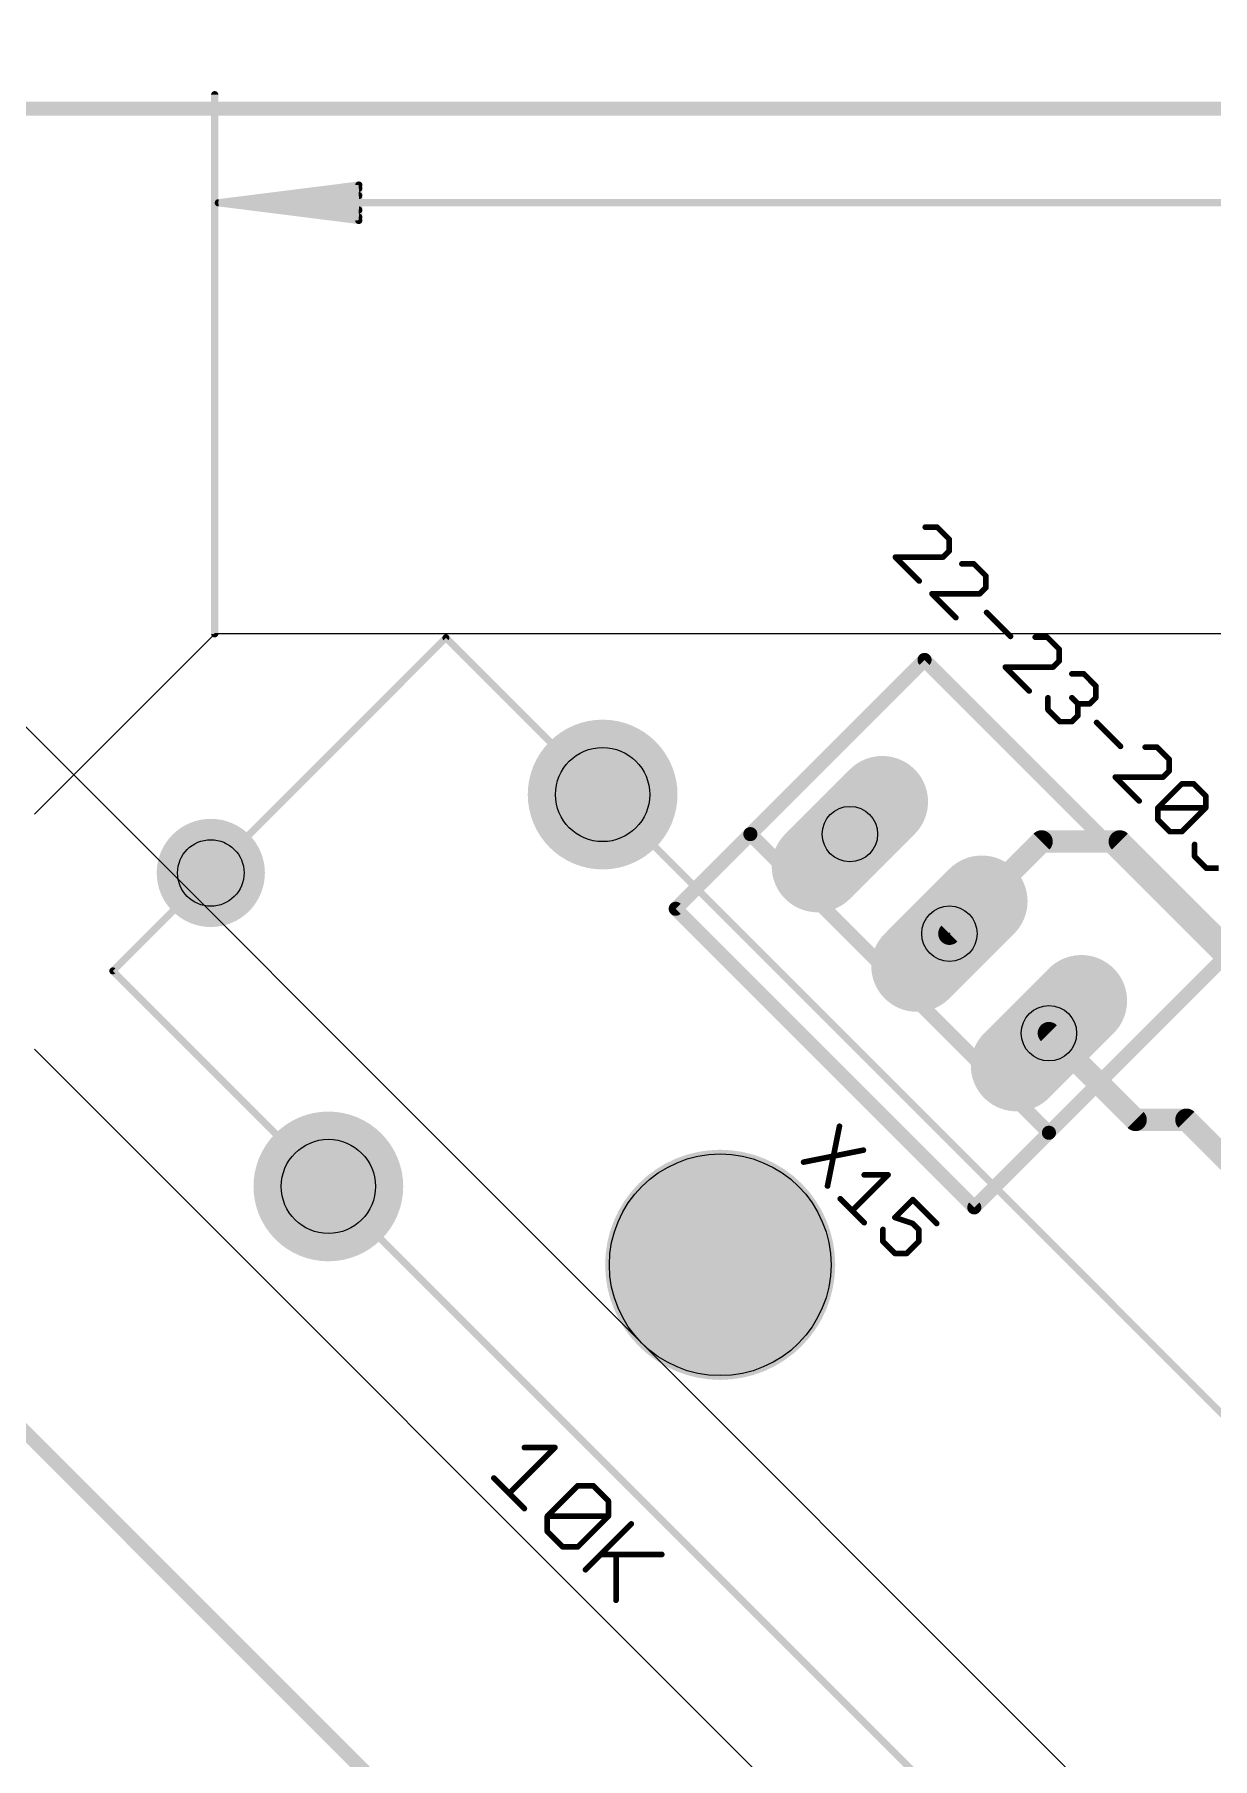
# Model space of a CAD drawing. Extents: x -76 to 580, y -41 to 95.
# Drawn here: x -55.15 to -33.9, y 14.07 to 45.18 of the extents above; entities that cross this region are included whole.
import ezdxf

# ---------------------------------------------------------------- set-up
doc = ezdxf.new("R2010")
doc.units = 0
for name, color, linetype in [('1', 22, 'CONTINUOUS'), ('16', 175, 'CONTINUOUS'), ('17', 82, 'CONTINUOUS'), ('20', 7, 'CONTINUOUS'), ('21', 32, 'CONTINUOUS'), ('23', 7, 'CONTINUOUS'), ('25', 253, 'CONTINUOUS'), ('27', 253, 'CONTINUOUS'), ('29', 253, 'CONTINUOUS'), ('30', 253, 'CONTINUOUS'), ('44', 253, 'CONTINUOUS'), ('47', 253, 'CONTINUOUS'), ('51', 53, 'CONTINUOUS'), ('57', 253, 'CONTINUOUS')]:
    doc.layers.add(name, color=color, linetype=linetype)

# ---------------------------------------------------------------- blocks, each defined once
blk = doc.blocks.new('ROUNDP')
at = {"const_width": 0.5}
blk.add_lwpolyline([(0, -0.25, 1), (0, 0.25, 1), (0, -0.25)], format="xyb", dxfattribs=at)
blk = doc.blocks.new('LONGP100')
at = {"const_width": 1}
blk.add_lwpolyline([(-0.5, 0), (0.5, 0)], dxfattribs=at)
at = {"const_width": 0.5}
for points in [[(-0.5, 0.25, 1), (-0.5, -0.25)], [(0.5, -0.25, 1), (0.5, 0.25)]]:
    blk.add_lwpolyline(points, format="xyb", dxfattribs=at)

msp = doc.modelspace()

# ---------------------------------------------------------------- linework, layer by layer
at = {"layer": '1', "const_width": 0.254}
for points in [[(554.3717, 43.8406), (-56.5685, 43.8406)], [(-67.8822, 32.5269), (-7.0711, -28.2843)]]:
    msp.add_lwpolyline(points, dxfattribs=at)
at = {"layer": '16', "const_width": 0.4064}
for points in [[(-36.9817, 30.6177), (-38.6434, 28.956)], [(-35.5675, 30.6177), (-36.9817, 30.6177)], [(-29.8399, 24.8902), (-35.5675, 30.6177)], [(-35.2846, 25.5973), (-36.8473, 27.16)], [(-34.3654, 25.5973), (-35.2846, 25.5973)], [(-28.1428, 19.3747), (-34.3654, 25.5973)]]:
    msp.add_lwpolyline(points, dxfattribs=at)
at = {"layer": '16', "const_width": 0.2032}
for points in [[(-36.9817, 30.7193, 1), (-36.9817, 30.5161)], [(-36.9098, 30.5459, 1), (-37.0535, 30.6896)], [(-35.4956, 30.6896, 1), (-35.6393, 30.5459)], [(-35.5675, 30.5161, 1), (-35.5675, 30.7193)], [(-38.7152, 29.0279, 1), (-38.5715, 28.8842)], [(-36.7755, 27.2318, 1), (-36.9192, 27.0881)], [(-35.2846, 25.6989, 1), (-35.2846, 25.4957)], [(-35.3565, 25.5254, 1), (-35.2128, 25.6691)], [(-34.2935, 25.6691, 1), (-34.4372, 25.5254)], [(-34.3654, 25.4957, 1), (-34.3654, 25.6989)]]:
    msp.add_lwpolyline(points, format="xyb", dxfattribs=at)
at = {"layer": '20'}
for p, q in [((-51.9016, 34.3654), (-55.1543, 31.1127)), ((508.6926, 34.3654), (-51.9016, 34.3654)), ((-24.7487, -3.5355), (-55.1543, 26.8701))]:
    msp.add_line(p, q, dxfattribs=at)
msp.add_circle((-42.78, 22.981), 2, dxfattribs=at)
at = {"layer": '21', "const_width": 0.254}
for points in [[(-42.2355, 30.7521), (-39.0924, 33.8952)], [(-39.0924, 33.8952), (-33.7042, 28.507)], [(-43.5825, 29.405), (-42.2355, 30.7521)], [(-36.8473, 25.3639), (-42.2355, 30.7521)], [(-38.1944, 24.0169), (-43.5825, 29.405)], [(-33.7042, 28.507), (-36.8473, 25.3639)], [(-36.8473, 25.3639), (-38.1944, 24.0169)]]:
    msp.add_lwpolyline(points, dxfattribs=at)
at = {"layer": '21', "const_width": 0.127}
for points in [[(-39.0475, 33.9401, 1), (-39.1373, 33.8503)], [(-39.0475, 33.8503, 1), (-39.1373, 33.9401)], [(-42.1906, 30.797, 1), (-42.2804, 30.7072)], [(-42.2804, 30.797, 1), (-42.1906, 30.7072)], [(-42.1906, 30.7072, 1), (-42.2804, 30.797)], [(-43.5376, 29.4499, 1), (-43.6274, 29.3601)], [(-43.6274, 29.4499, 1), (-43.5376, 29.3601)], [(-36.8922, 25.4088, 1), (-36.8024, 25.319)], [(-36.8024, 25.319, 1), (-36.8922, 25.4088)], [(-36.8922, 25.319, 1), (-36.8024, 25.4088)], [(-38.2393, 24.0618, 1), (-38.1495, 23.972)], [(-38.2393, 23.972, 1), (-38.1495, 24.0618)]]:
    msp.add_lwpolyline(points, format="xyb", dxfattribs=at)
at = {"layer": '23'}
msp.add_point((-38.6434, 28.956), dxfattribs=at)
at = {"layer": '25', "const_width": 0.1016}
for points in [[(-40.6274, 25.4811), (-40.8431, 24.4026)], [(-40.1959, 25.0497), (-41.2745, 24.834)], [(-39.7501, 24.6039), (-40.3973, 23.9568)], [(-40.1816, 24.6039), (-39.7501, 24.6039)], [(-40.613, 24.1725), (-40.1816, 23.741)], [(-39.3043, 24.1581), (-39.6279, 23.8345)], [(-38.8729, 23.7267), (-39.3043, 24.1581)], [(-39.8436, 23.4031), (-39.8436, 23.6188)], [(-39.6279, 23.8345), (-39.3043, 23.7267)], [(-39.3043, 23.7267), (-39.1965, 23.6188)], [(-39.1965, 23.6188), (-39.1965, 23.4031)], [(-39.6279, 23.1874), (-39.8436, 23.4031)], [(-39.1965, 23.4031), (-39.4122, 23.1874)], [(-39.4122, 23.1874), (-39.6279, 23.1874)]]:
    msp.add_lwpolyline(points, dxfattribs=at)
at = {"layer": '25', "const_width": 0.0508}
for points in [[(-40.6025, 25.4761, 1), (-40.6523, 25.4861)], [(-40.191, 25.0248, 1), (-40.2009, 25.0746)], [(-41.2795, 24.8589, 1), (-41.2695, 24.8091)], [(-40.1816, 24.6293, 1), (-40.1816, 24.5785)], [(-39.7322, 24.5859, 1), (-39.7681, 24.6218)], [(-39.7501, 24.5785, 1), (-39.7501, 24.6293)], [(-40.868, 24.4075, 1), (-40.8182, 24.3976)], [(-40.595, 24.1904, 1), (-40.6309, 24.1545)], [(-40.4152, 23.9747, 1), (-40.3793, 23.9388)], [(-39.2864, 24.176, 1), (-39.3223, 24.1401)], [(-39.2864, 24.1401, 1), (-39.3223, 24.176)], [(-40.1995, 23.7231, 1), (-40.1636, 23.759)], [(-39.8182, 23.6188, 1), (-39.869, 23.6188)], [(-39.6199, 23.8586, 1), (-39.6359, 23.8104)], [(-39.6459, 23.8525, 1), (-39.6099, 23.8166)], [(-39.2864, 23.7446, 1), (-39.3223, 23.7087)], [(-39.3124, 23.7026, 1), (-39.2963, 23.7508)], [(-39.1711, 23.6188, 1), (-39.2219, 23.6188)], [(-39.2144, 23.6008, 1), (-39.1785, 23.6368)], [(-38.8909, 23.7087, 1), (-38.855, 23.7446)], [(-39.8257, 23.4211, 1), (-39.8616, 23.3851)], [(-39.869, 23.4031, 1), (-39.8182, 23.4031)], [(-39.2219, 23.4031, 1), (-39.1711, 23.4031)], [(-39.1785, 23.3851, 1), (-39.2144, 23.4211)], [(-39.6279, 23.2128, 1), (-39.6279, 23.162)], [(-39.6459, 23.1694, 1), (-39.6099, 23.2053)], [(-39.4302, 23.2053, 1), (-39.3942, 23.1694)], [(-39.4122, 23.162, 1), (-39.4122, 23.2128)]]:
    msp.add_lwpolyline(points, format="xyb", dxfattribs=at)
at = {"layer": '27', "const_width": 0.1016}
for points in [[(-38.8639, 36.29), (-39.0796, 36.29)], [(-38.6482, 36.0743), (-38.8639, 36.29)], [(-38.6482, 35.8586), (-38.6482, 36.0743)], [(-39.1875, 35.3193), (-39.6189, 35.7507)], [(-39.6189, 35.7507), (-38.7561, 35.7507)], [(-38.7561, 35.7507), (-38.6482, 35.8586)], [(-38.2024, 35.6285), (-38.4181, 35.6285)], [(-37.9867, 35.4128), (-38.2024, 35.6285)], [(-37.9867, 35.1971), (-37.9867, 35.4128)], [(-38.0945, 35.0892), (-37.9867, 35.1971)], [(-38.526, 34.6578), (-38.9574, 35.0892)], [(-38.9574, 35.0892), (-38.0945, 35.0892)], [(-37.9723, 34.7513), (-37.5409, 34.3199)], [(-36.8794, 34.3055), (-37.0951, 34.3055)], [(-36.6637, 34.0898), (-36.8794, 34.3055)], [(-36.7715, 33.7662), (-36.6637, 33.8741)], [(-36.6637, 33.8741), (-36.6637, 34.0898)], [(-37.2029, 33.3348), (-37.6344, 33.7662)], [(-37.6344, 33.7662), (-36.7715, 33.7662)], [(-36.4336, 33.644), (-36.2179, 33.644)], [(-36.2179, 33.644), (-36.0022, 33.4283)], [(-36.0022, 33.4283), (-36.0022, 33.2126)], [(-36.865, 32.9968), (-36.865, 33.2126)], [(-36.6493, 32.7811), (-36.865, 32.9968)], [(-36.3257, 33.1047), (-36.4336, 33.2126)], [(-36.11, 33.1047), (-36.3257, 33.1047)], [(-36.3257, 33.1047), (-36.3257, 32.889)], [(-36.0022, 33.2126), (-36.11, 33.1047)], [(-36.4336, 32.7811), (-36.6493, 32.7811)], [(-36.3257, 32.889), (-36.4336, 32.7811)], [(-35.9878, 32.7667), (-35.5564, 32.3353)], [(-34.8948, 32.3209), (-35.1106, 32.3209)], [(-34.6791, 32.1052), (-34.8948, 32.3209)], [(-34.6791, 31.8895), (-34.6791, 32.1052)], [(-35.2184, 31.3503), (-35.6498, 31.7817)], [(-35.6498, 31.7817), (-34.787, 31.7817)], [(-34.787, 31.7817), (-34.6791, 31.8895)], [(-34.8805, 31.228), (-34.449, 31.6594)], [(-34.449, 31.6594), (-34.2333, 31.6594)], [(-34.2333, 31.6594), (-34.0176, 31.4437)], [(-34.0176, 31.4437), (-34.0176, 31.228)], [(-34.8805, 31.0123), (-34.8805, 31.228)], [(-34.8805, 31.228), (-34.0176, 31.228)], [(-34.0176, 31.228), (-34.449, 30.7966)], [(-34.6647, 30.7966), (-34.8805, 31.0123)], [(-34.449, 30.7966), (-34.6647, 30.7966)], [(-34.2189, 30.3508), (-34.2189, 30.5665)], [(-34.0032, 30.1351), (-34.2189, 30.3508)], [(-33.7875, 30.1351), (-34.0032, 30.1351)], [(-45.7621, 19.6843), (-46.589, 18.8574)], [(-46.3134, 19.6843), (-45.7621, 19.6843)], [(-46.8646, 19.133), (-46.3134, 18.5818)], [(-45.8999, 18.444), (-45.3487, 18.9952)], [(-45.3487, 18.9952), (-45.073, 18.9952)], [(-45.073, 18.9952), (-44.7974, 18.7196)], [(-44.7974, 18.7196), (-44.7974, 18.444)], [(-45.8999, 18.1683), (-45.8999, 18.444)], [(-45.8999, 18.444), (-44.7974, 18.444)], [(-44.7974, 18.444), (-45.3487, 17.8927)], [(-44.3839, 18.3061), (-45.2108, 17.4793)], [(-45.6243, 17.8927), (-45.8999, 18.1683)], [(-45.3487, 17.8927), (-45.6243, 17.8927)], [(-44.9352, 17.7549), (-43.8327, 17.7549)], [(-44.6596, 17.7549), (-44.6596, 16.928)]]:
    msp.add_lwpolyline(points, dxfattribs=at)
at = {"layer": '27', "const_width": 0.0508}
for points in [[(-39.0796, 36.3154, 1), (-39.0796, 36.2646)], [(-38.846, 36.308, 1), (-38.8819, 36.2721)], [(-38.8639, 36.2646, 1), (-38.8639, 36.3154)], [(-38.6228, 36.0743, 1), (-38.6736, 36.0743)], [(-38.6662, 36.0563, 1), (-38.6302, 36.0923)], [(-39.6009, 35.7687, 1), (-39.6369, 35.7328)], [(-39.6189, 35.7761, 1), (-39.6189, 35.7253)], [(-38.774, 35.7687, 1), (-38.7381, 35.7328)], [(-38.7561, 35.7253, 1), (-38.7561, 35.7761)], [(-38.6736, 35.8586, 1), (-38.6228, 35.8586)], [(-38.6302, 35.8406, 1), (-38.6662, 35.8766)], [(-38.4181, 35.6539, 1), (-38.4181, 35.6031)], [(-38.1844, 35.6465, 1), (-38.2204, 35.6105)], [(-38.2024, 35.6031, 1), (-38.2024, 35.6539)], [(-37.9613, 35.4128, 1), (-38.0121, 35.4128)], [(-39.2054, 35.3014, 1), (-39.1695, 35.3373)], [(-38.0121, 35.1971, 1), (-37.9613, 35.1971)], [(-38.0047, 35.3948, 1), (-37.9687, 35.4308)], [(-37.9687, 35.1791, 1), (-38.0047, 35.215)], [(-38.9574, 35.1146, 1), (-38.9574, 35.0638)], [(-38.9394, 35.1072, 1), (-38.9753, 35.0713)], [(-38.1125, 35.1072, 1), (-38.0766, 35.0713)], [(-38.0945, 35.0638, 1), (-38.0945, 35.1146)], [(-38.5439, 34.6399, 1), (-38.508, 34.6758)], [(-37.9543, 34.7692, 1), (-37.9903, 34.7333)], [(-37.5588, 34.3019, 1), (-37.5229, 34.3378)], [(-37.0951, 34.3309, 1), (-37.0951, 34.2801)], [(-36.8614, 34.3234, 1), (-36.8973, 34.2875)], [(-36.8794, 34.2801, 1), (-36.8794, 34.3309)], [(-36.6383, 34.0898, 1), (-36.6891, 34.0898)], [(-36.6816, 34.0718, 1), (-36.6457, 34.1077)], [(-36.6457, 33.8561, 1), (-36.6816, 33.892)], [(-37.6164, 33.7842, 1), (-37.6523, 33.7482)], [(-37.6344, 33.7916, 1), (-37.6344, 33.7408)], [(-36.7895, 33.7842, 1), (-36.7536, 33.7482)], [(-36.7715, 33.7408, 1), (-36.7715, 33.7916)], [(-36.6891, 33.8741, 1), (-36.6383, 33.8741)], [(-36.4336, 33.6694, 1), (-36.4336, 33.6186)], [(-36.1999, 33.6619, 1), (-36.2358, 33.626)], [(-36.2179, 33.6186, 1), (-36.2179, 33.6694)], [(-37.2209, 33.3168, 1), (-37.185, 33.3527)], [(-35.9768, 33.4283, 1), (-36.0276, 33.4283)], [(-36.0201, 33.4103, 1), (-35.9842, 33.4462)], [(-36.8396, 33.2126, 1), (-36.8904, 33.2126)], [(-36.847, 33.0148, 1), (-36.883, 32.9789)], [(-36.8904, 32.9968, 1), (-36.8396, 32.9968)], [(-36.4156, 33.2305, 1), (-36.4515, 33.1946)], [(-36.3257, 33.1301, 1), (-36.3257, 33.0793)], [(-36.3003, 33.1047, 1), (-36.3511, 33.1047)], [(-36.3437, 33.0867, 1), (-36.3078, 33.1227)], [(-36.128, 33.1227, 1), (-36.092, 33.0867)], [(-36.11, 33.0793, 1), (-36.11, 33.1301)], [(-36.0276, 33.2126, 1), (-35.9768, 33.2126)], [(-35.9842, 33.1946, 1), (-36.0201, 33.2305)], [(-36.6493, 32.8065, 1), (-36.6493, 32.7557)], [(-36.6672, 32.7632, 1), (-36.6313, 32.7991)], [(-36.4515, 32.7991, 1), (-36.4156, 32.7632)], [(-36.4336, 32.7557, 1), (-36.4336, 32.8065)], [(-36.3511, 32.889, 1), (-36.3003, 32.889)], [(-36.3078, 32.871, 1), (-36.3437, 32.9069)], [(-35.9698, 32.7847, 1), (-36.0057, 32.7488)], [(-35.5743, 32.3174, 1), (-35.5384, 32.3533)], [(-35.1106, 32.3463, 1), (-35.1105, 32.2955)], [(-34.8769, 32.3389, 1), (-34.9128, 32.303)], [(-34.8948, 32.2955, 1), (-34.8948, 32.3463)], [(-34.6537, 32.1052, 1), (-34.7045, 32.1052)], [(-34.6971, 32.0873, 1), (-34.6612, 32.1232)], [(-35.6498, 31.8071, 1), (-35.6498, 31.7563)], [(-35.6319, 31.7996, 1), (-35.6678, 31.7637)], [(-34.8049, 31.7996, 1), (-34.769, 31.7637)], [(-34.787, 31.7563, 1), (-34.787, 31.8071)], [(-34.7045, 31.8895, 1), (-34.6537, 31.8895)], [(-34.6612, 31.8716, 1), (-34.6971, 31.9075)], [(-34.449, 31.6848, 1), (-34.449, 31.634)], [(-34.4311, 31.6415, 1), (-34.467, 31.6774)], [(-34.2154, 31.6774, 1), (-34.2513, 31.6415)], [(-34.2333, 31.634, 1), (-34.2333, 31.6848)], [(-33.9922, 31.4437, 1), (-34.043, 31.4437)], [(-34.0356, 31.4258, 1), (-33.9997, 31.4617)], [(-35.2364, 31.3323, 1), (-35.2004, 31.3682)], [(-34.8551, 31.228, 1), (-34.9059, 31.228)], [(-34.8805, 31.2534, 1), (-34.8805, 31.2026)], [(-34.8984, 31.246, 1), (-34.8625, 31.2101)], [(-34.043, 31.228, 1), (-33.9922, 31.228)], [(-33.9997, 31.2101, 1), (-34.0356, 31.246)], [(-34.0176, 31.2026, 1), (-34.0176, 31.2534)], [(-34.8625, 31.0303, 1), (-34.8984, 30.9943)], [(-34.9059, 31.0123, 1), (-34.8551, 31.0123)], [(-34.6647, 30.822, 1), (-34.6647, 30.7712)], [(-34.6827, 30.7786, 1), (-34.6468, 30.8146)], [(-34.467, 30.8146, 1), (-34.4311, 30.7786)], [(-34.449, 30.7712, 1), (-34.449, 30.822)], [(-34.1935, 30.5665, 1), (-34.2443, 30.5665)], [(-34.201, 30.3688, 1), (-34.2369, 30.3328)], [(-34.2443, 30.3508, 1), (-34.1935, 30.3508)], [(-34.0032, 30.1605, 1), (-34.0032, 30.1097)], [(-34.0212, 30.1171, 1), (-33.9853, 30.153)], [(-46.3134, 19.7097, 1), (-46.3134, 19.6589)], [(-45.7441, 19.6663, 1), (-45.7801, 19.7023)], [(-45.7621, 19.6589, 1), (-45.7621, 19.7097)], [(-46.8467, 19.151, 1), (-46.8826, 19.1151)], [(-45.3487, 19.0206, 1), (-45.3487, 18.9698)], [(-45.3307, 18.9773, 1), (-45.3666, 19.0132)], [(-45.0551, 19.0132, 1), (-45.091, 18.9773)], [(-45.073, 18.9698, 1), (-45.073, 19.0206)], [(-46.607, 18.8754, 1), (-46.571, 18.8394)], [(-44.772, 18.7196, 1), (-44.8228, 18.7196)], [(-44.8154, 18.7016, 1), (-44.7794, 18.7375)], [(-46.3313, 18.5638, 1), (-46.2954, 18.5997)], [(-45.8745, 18.444, 1), (-45.9253, 18.444)], [(-45.8999, 18.4694, 1), (-45.8999, 18.4186)], [(-45.9179, 18.4619, 1), (-45.882, 18.426)], [(-44.8228, 18.444, 1), (-44.772, 18.444)], [(-44.7794, 18.426, 1), (-44.8154, 18.4619)], [(-44.7974, 18.4186, 1), (-44.7974, 18.4694)], [(-44.366, 18.2882, 1), (-44.4019, 18.3241)], [(-45.882, 18.1863, 1), (-45.9179, 18.1504)], [(-45.9253, 18.1683, 1), (-45.8745, 18.1683)], [(-45.6243, 17.9181, 1), (-45.6243, 17.8673)], [(-45.6422, 17.8747, 1), (-45.6063, 17.9107)], [(-45.3666, 17.9107, 1), (-45.3307, 17.8747)], [(-45.3487, 17.8673, 1), (-45.3487, 17.9181)], [(-44.9352, 17.7803, 1), (-44.9352, 17.7295)], [(-44.6342, 17.7549, 1), (-44.685, 17.7549)], [(-43.8327, 17.7295, 1), (-43.8327, 17.7803)], [(-45.2288, 17.4972, 1), (-45.1929, 17.4613)], [(-44.685, 16.928, 1), (-44.6342, 16.928)]]:
    msp.add_lwpolyline(points, format="xyb", dxfattribs=at)
at = {"layer": '29', "const_width": 2.0762}
msp.add_lwpolyline([(-42.78, 21.9429, 1), (-42.78, 24.0191, 1), (-42.78, 21.9429)], format="xyb", dxfattribs=at)
at = {"layer": '30', "const_width": 2.0762}
msp.add_lwpolyline([(-42.78, 21.9429, 1), (-42.78, 24.0191, 1), (-42.78, 21.9429)], format="xyb", dxfattribs=at)
at = {"layer": '44'}
for centre, radius in [((-44.9013, 31.4662), 0.85), ((-40.4394, 30.7521), 0.5), ((-51.9723, 30.052), 0.6), ((-38.6434, 28.956), 0.5), ((-36.8473, 27.16), 0.5), ((-49.851, 24.3952), 0.85)]:
    msp.add_circle(centre, radius, dxfattribs=at)
at = {"layer": '47', "const_width": 0.13}
for points in [[(-51.9016, 34.3654), (-51.9016, 44.0936)], [(-51.8366, 42.1436), (-49.3016, 42.4628)], [(-51.8366, 42.1436), (-49.3016, 42.4036)], [(-51.8366, 42.1436), (-49.3016, 42.2736)], [(-49.3016, 42.4628), (-49.3016, 41.8243)], [(-51.8366, 42.1436), (508.6276, 42.1436)], [(-49.3016, 41.8243), (-51.8366, 42.1436)], [(-49.3016, 42.0136), (-51.8366, 42.1436)], [(-49.3016, 41.8836), (-51.8366, 42.1436)]]:
    msp.add_lwpolyline(points, dxfattribs=at)
at = {"layer": '47', "const_width": 0.065}
for points in [[(-51.8691, 44.0936, 1), (-51.9341, 44.0936)], [(-49.2691, 42.4628, 1), (-49.3341, 42.4628)], [(-49.2976, 42.4306, 1), (-49.3057, 42.495)], [(-49.2983, 42.3712, 1), (-49.305, 42.4359)], [(-49.3, 42.2411, 1), (-49.3033, 42.306)], [(-51.8326, 42.1758, 1), (-51.8407, 42.1113)], [(-51.8333, 42.1759, 1), (-51.84, 42.1112)], [(-51.84, 42.1759, 1), (-51.8333, 42.1112)], [(-51.8407, 42.1758, 1), (-51.8326, 42.1113)], [(-51.8366, 42.1761, 1), (-51.8366, 42.1111)], [(-51.8383, 42.176, 1), (-51.835, 42.1111)], [(-51.835, 42.176, 1), (-51.8383, 42.1111)], [(-49.3033, 41.9811, 1), (-49.3, 42.046)], [(-49.3341, 41.8243, 1), (-49.2691, 41.8243)], [(-49.3057, 41.7921, 1), (-49.2976, 41.8566)], [(-49.305, 41.8512, 1), (-49.2983, 41.9159)], [(-51.9341, 34.3654, 1), (-51.8691, 34.3654)]]:
    msp.add_lwpolyline(points, format="xyb", dxfattribs=at)
at = {"layer": '51', "const_width": 0.127}
for points in [[(-47.7297, 34.2947), (-53.7401, 28.2843)], [(-16.617, 3.182), (-47.7297, 34.2947)], [(-53.7401, 28.2843), (-22.6274, -2.8284)]]:
    msp.add_lwpolyline(points, dxfattribs=at)
at = {"layer": '51', "const_width": 0.0635}
for points in [[(-47.7073, 34.3171, 1), (-47.7522, 34.2722)], [(-47.7073, 34.2722, 1), (-47.7522, 34.3171)], [(-53.7177, 28.3067, 1), (-53.7626, 28.2618)], [(-53.7626, 28.3067, 1), (-53.7177, 28.2618)]]:
    msp.add_lwpolyline(points, format="xyb", dxfattribs=at)
at = {"layer": '57'}
msp.add_line((-70.9405, 48.3131), (-3.5532, -19.0742), dxfattribs=at)

# ---------------------------------------------------------------- block references
at = {"layer": '17'}
for name, p, xscale, yscale, rotation in [('ROUNDP', (-44.9013, 31.4662), 2.55, 2.55, 135), ('ROUNDP', (-44.9013, 31.4662), 2.55, 2.55, 135), ('LONGP100', (-40.4394, 30.7521), 1.5, 1.5, 225), ('LONGP100', (-40.4394, 30.7521), 1.5, 1.5, 225), ('ROUNDP', (-51.9723, 30.052), 1.8, 1.8, 135), ('ROUNDP', (-51.9723, 30.052), 1.8, 1.8, 135), ('LONGP100', (-38.6434, 28.956), 1.5, 1.5, 225), ('LONGP100', (-38.6434, 28.956), 1.5, 1.5, 225), ('LONGP100', (-36.8473, 27.16), 1.5, 1.5, 225), ('LONGP100', (-36.8473, 27.16), 1.5, 1.5, 225), ('ROUNDP', (-49.851, 24.3952), 2.55, 2.55, 135), ('ROUNDP', (-49.851, 24.3952), 2.55, 2.55, 135)]:
    msp.add_blockref(name, p, dxfattribs=dict(at, xscale=xscale, yscale=yscale, rotation=rotation))
at = {"layer": '29'}
for name, p, xscale, yscale, rotation in [('ROUNDP', (-44.9013, 31.4662), 2.7024, 2.7024, 135), ('LONGP100', (-40.4394, 30.7521), 1.6524, 1.6524, 225), ('ROUNDP', (-51.9723, 30.052), 1.9524, 1.9524, 135), ('LONGP100', (-38.6434, 28.956), 1.6524, 1.6524, 225), ('LONGP100', (-36.8473, 27.16), 1.6524, 1.6524, 225), ('ROUNDP', (-49.851, 24.3952), 2.7024, 2.7024, 135)]:
    msp.add_blockref(name, p, dxfattribs=dict(at, xscale=xscale, yscale=yscale, rotation=rotation))
at = {"layer": '30'}
for name, p, xscale, yscale, rotation in [('ROUNDP', (-44.9013, 31.4662), 2.7024, 2.7024, 135), ('LONGP100', (-40.4394, 30.7521), 1.6524, 1.6524, 225), ('ROUNDP', (-51.9723, 30.052), 1.9524, 1.9524, 135), ('LONGP100', (-38.6434, 28.956), 1.6524, 1.6524, 225), ('LONGP100', (-36.8473, 27.16), 1.6524, 1.6524, 225), ('ROUNDP', (-49.851, 24.3952), 2.7024, 2.7024, 135)]:
    msp.add_blockref(name, p, dxfattribs=dict(at, xscale=xscale, yscale=yscale, rotation=rotation))

doc.saveas('drawing.dxf')
